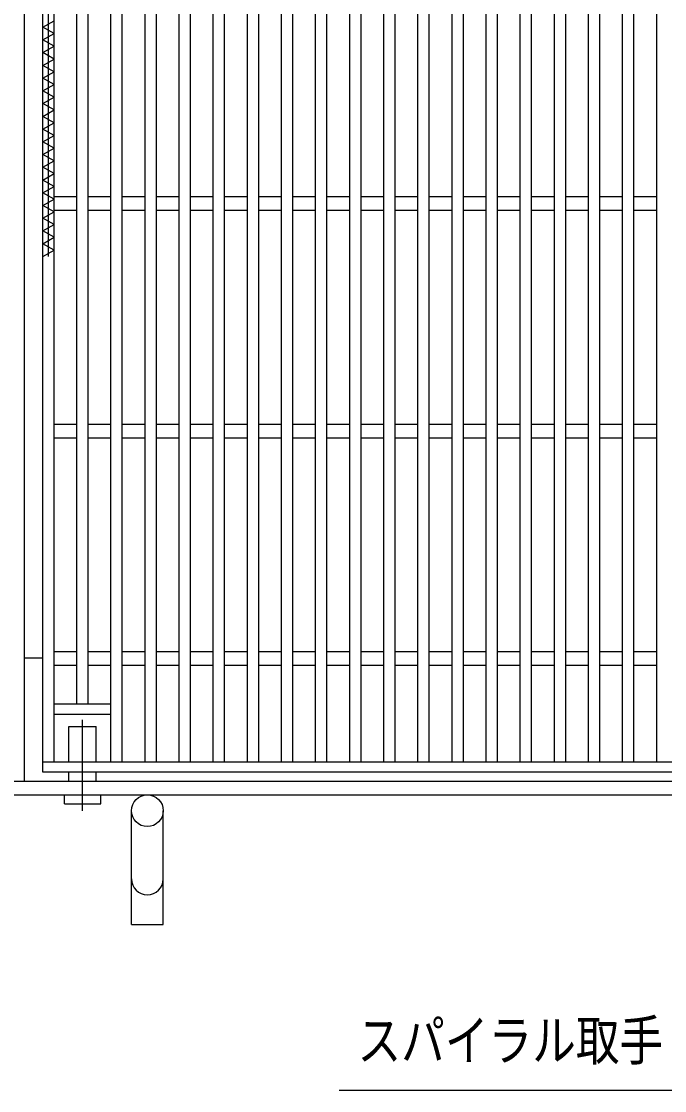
# Model space of a CAD drawing. Units: millimetres, scale not verified. Extents: x -1456 to 1389, y -1026 to 839.
# Drawn here: x -992.4 to -709.5, y -233.6 to 236.5 of the extents above; entities that cross this region are included whole.
import ezdxf
from ezdxf.enums import TextEntityAlignment as Align

# ---------------------------------------------------------------- set-up
doc = ezdxf.new("R2010")
doc.units = ezdxf.units.MM
doc.header["$LTSCALE"] = 8
doc.linetypes.add('LONG_DASHED_DOTTED', pattern=[15.25, 12, -1.5, 0.25, -1.5])
for name, color, linetype, lineweight in [('16', 3, 'Continuous', 25), ('19', 6, 'Continuous', 25), ('22', 4, 'Continuous', 25)]:
    doc.layers.add(name, color=color, linetype=linetype, lineweight=lineweight)
doc.styles.add('ＭＳ ゴシック', font='')
doc.styles.get('ＭＳ ゴシック').set_extended_font_data('MS Gothic')

msp = doc.modelspace()

# ---------------------------------------------------------------- linework, layer by layer
at = {"layer": '16'}
for p, q in [((-983, -89.016), (-983, 401.984)), ((-980.5, 133.184), (-980.5, 401.984)), ((-978, -89.016), (-978, 401.984)), ((-953, -89.016), (-953, 401.984)), ((-948, -89.016), (-948, 401.984)), ((-938, -89.016), (-938, 401.984)), ((-933, -89.016), (-933, 401.984)), ((-923, -89.016), (-923, 401.984)), ((-918, -89.016), (-918, 401.984)), ((-908, -89.016), (-908, 401.984)), ((-903, -89.016), (-903, 401.984)), ((-893, -89.016), (-893, 401.984)), ((-888, -89.016), (-888, 401.984)), ((-878, -89.016), (-878, 401.984)), ((-873, -89.016), (-873, 401.984)), ((-863, -89.016), (-863, 401.984)), ((-858, -89.016), (-858, 401.984)), ((-848, -89.016), (-848, 401.984)), ((-843, -89.016), (-843, 401.984)), ((-833, -89.016), (-833, 401.984)), ((-828, -89.016), (-828, 401.984)), ((-818, -89.016), (-818, 401.984)), ((-813, -89.016), (-813, 401.984)), ((-803, -89.016), (-803, 401.984)), ((-798, -89.016), (-798, 401.984)), ((-788, -89.016), (-788, 401.984)), ((-783, -89.016), (-783, 401.984)), ((-773, -89.016), (-773, 401.984)), ((-768, -89.016), (-768, 401.984)), ((-758, -89.016), (-758, 401.984)), ((-753, -89.016), (-753, 401.984)), ((-743, -89.016), (-743, 401.984)), ((-738, -89.016), (-738, 401.984)), ((-728, -89.016), (-728, 401.984)), ((-723, -89.016), (-723, 401.984)), ((-713, -89.016), (-713, 401.984)), ((-968, -63.516), (-968, 376.484)), ((-963, -63.516), (-963, 376.484)), ((-983, 233.984), (-978, 236.784)), ((-978, 231.184), (-983, 233.984)), ((-983, 228.384), (-978, 231.184)), ((-978, 225.584), (-983, 228.384)), ((-983, 222.784), (-978, 225.584)), ((-978, 219.984), (-983, 222.784)), ((-983, 217.184), (-978, 219.984)), ((-978, 214.384), (-983, 217.184)), ((-983, 211.584), (-978, 214.384)), ((-978, 208.784), (-983, 211.584)), ((-983, 205.984), (-978, 208.784)), ((-978, 203.184), (-983, 205.984)), ((-983, 200.384), (-978, 203.184)), ((-978, 197.584), (-983, 200.384)), ((-983, 194.784), (-978, 197.584)), ((-978, 191.984), (-983, 194.784)), ((-983, 189.184), (-978, 191.984)), ((-978, 186.384), (-983, 189.184)), ((-983, 183.584), (-978, 186.384)), ((-978, 180.784), (-983, 183.584)), ((-983, 177.984), (-978, 180.784)), ((-978, 175.184), (-983, 177.984)), ((-983, 172.384), (-978, 175.184)), ((-978, 169.584), (-983, 172.384)), ((-983, 166.784), (-978, 169.584)), ((-978, 163.984), (-983, 166.784)), ((-983, 161.184), (-978, 163.984)), ((-978, 158.384), (-983, 161.184)), ((-983, 155.584), (-978, 158.384)), ((-978, 152.784), (-983, 155.584)), ((-978, 159.484), (-968, 159.484)), ((-963, 159.484), (-953, 159.484)), ((-948, 159.484), (-938, 159.484)), ((-933, 159.484), (-923, 159.484)), ((-918, 159.484), (-908, 159.484)), ((-903, 159.484), (-893, 159.484)), ((-888, 159.484), (-878, 159.484)), ((-873, 159.484), (-863, 159.484)), ((-858, 159.484), (-848, 159.484)), ((-843, 159.484), (-833, 159.484)), ((-828, 159.484), (-818, 159.484)), ((-813, 159.484), (-803, 159.484)), ((-798, 159.484), (-788, 159.484)), ((-783, 159.484), (-773, 159.484)), ((-768, 159.484), (-758, 159.484)), ((-753, 159.484), (-743, 159.484)), ((-738, 159.484), (-728, 159.484)), ((-723, 159.484), (-713, 159.484)), ((-983, 149.984), (-978, 152.784)), ((-978, 153.484), (-968, 153.484)), ((-963, 153.484), (-953, 153.484)), ((-948, 153.484), (-938, 153.484)), ((-933, 153.484), (-923, 153.484)), ((-918, 153.484), (-908, 153.484)), ((-903, 153.484), (-893, 153.484)), ((-888, 153.484), (-878, 153.484)), ((-873, 153.484), (-863, 153.484)), ((-858, 153.484), (-848, 153.484)), ((-843, 153.484), (-833, 153.484)), ((-828, 153.484), (-818, 153.484)), ((-813, 153.484), (-803, 153.484)), ((-798, 153.484), (-788, 153.484)), ((-783, 153.484), (-773, 153.484)), ((-768, 153.484), (-758, 153.484)), ((-753, 153.484), (-743, 153.484)), ((-738, 153.484), (-728, 153.484)), ((-723, 153.484), (-713, 153.484)), ((-978, 147.184), (-983, 149.984)), ((-983, 144.384), (-978, 147.184)), ((-978, 141.584), (-983, 144.384)), ((-983, 138.784), (-978, 141.584)), ((-978, 135.984), (-983, 138.784)), ((-983, 133.184), (-978, 135.984)), ((-978, 59.484), (-968, 59.484)), ((-963, 59.484), (-953, 59.484)), ((-948, 59.484), (-938, 59.484)), ((-933, 59.484), (-923, 59.484)), ((-918, 59.484), (-908, 59.484)), ((-903, 59.484), (-893, 59.484)), ((-888, 59.484), (-878, 59.484)), ((-873, 59.484), (-863, 59.484)), ((-858, 59.484), (-848, 59.484)), ((-843, 59.484), (-833, 59.484)), ((-828, 59.484), (-818, 59.484)), ((-813, 59.484), (-803, 59.484)), ((-798, 59.484), (-788, 59.484)), ((-783, 59.484), (-773, 59.484)), ((-768, 59.484), (-758, 59.484)), ((-753, 59.484), (-743, 59.484)), ((-738, 59.484), (-728, 59.484)), ((-723, 59.484), (-713, 59.484)), ((-978, 53.484), (-968, 53.484)), ((-963, 53.484), (-953, 53.484)), ((-948, 53.484), (-938, 53.484)), ((-933, 53.484), (-923, 53.484)), ((-918, 53.484), (-908, 53.484)), ((-903, 53.484), (-893, 53.484)), ((-888, 53.484), (-878, 53.484)), ((-873, 53.484), (-863, 53.484)), ((-858, 53.484), (-848, 53.484)), ((-843, 53.484), (-833, 53.484)), ((-828, 53.484), (-818, 53.484)), ((-813, 53.484), (-803, 53.484)), ((-798, 53.484), (-788, 53.484)), ((-783, 53.484), (-773, 53.484)), ((-768, 53.484), (-758, 53.484)), ((-753, 53.484), (-743, 53.484)), ((-738, 53.484), (-728, 53.484)), ((-723, 53.484), (-713, 53.484)), ((-978, -40.516), (-968, -40.516)), ((-963, -40.516), (-953, -40.516)), ((-948, -40.516), (-938, -40.516)), ((-933, -40.516), (-923, -40.516)), ((-918, -40.516), (-908, -40.516)), ((-903, -40.516), (-893, -40.516)), ((-888, -40.516), (-878, -40.516)), ((-873, -40.516), (-863, -40.516)), ((-858, -40.516), (-848, -40.516)), ((-843, -40.516), (-833, -40.516)), ((-828, -40.516), (-818, -40.516)), ((-813, -40.516), (-803, -40.516)), ((-798, -40.516), (-788, -40.516)), ((-783, -40.516), (-773, -40.516)), ((-768, -40.516), (-758, -40.516)), ((-753, -40.516), (-743, -40.516)), ((-738, -40.516), (-728, -40.516)), ((-723, -40.516), (-713, -40.516)), ((-978, -46.516), (-968, -46.516)), ((-963, -46.516), (-953, -46.516)), ((-948, -46.516), (-938, -46.516)), ((-933, -46.516), (-923, -46.516)), ((-918, -46.516), (-908, -46.516)), ((-903, -46.516), (-893, -46.516)), ((-888, -46.516), (-878, -46.516)), ((-873, -46.516), (-863, -46.516)), ((-858, -46.516), (-848, -46.516)), ((-843, -46.516), (-833, -46.516)), ((-828, -46.516), (-818, -46.516)), ((-813, -46.516), (-803, -46.516)), ((-798, -46.516), (-788, -46.516)), ((-783, -46.516), (-773, -46.516)), ((-768, -46.516), (-758, -46.516)), ((-753, -46.516), (-743, -46.516)), ((-738, -46.516), (-728, -46.516)), ((-723, -46.516), (-713, -46.516)), ((-978, -63.516), (-953, -63.516)), ((-978, -68.016), (-978, -63.516)), ((-968, -63.516), (-963, -63.516)), ((-953, -68.016), (-953, -63.516)), ((-978, -68.016), (-953, -68.016)), ((-983, -89.016), (-483, -89.016)), ((-983, -93.516), (-983, -89.016)), ((-983, -89.016), (-978, -89.016)), ((-953, -89.016), (-948, -89.016)), ((-938, -89.016), (-933, -89.016)), ((-923, -89.016), (-918, -89.016)), ((-908, -89.016), (-903, -89.016)), ((-893, -89.016), (-888, -89.016)), ((-878, -89.016), (-873, -89.016)), ((-863, -89.016), (-858, -89.016)), ((-848, -89.016), (-843, -89.016)), ((-833, -89.016), (-828, -89.016)), ((-818, -89.016), (-813, -89.016)), ((-803, -89.016), (-798, -89.016)), ((-788, -89.016), (-783, -89.016)), ((-773, -89.016), (-768, -89.016)), ((-758, -89.016), (-753, -89.016)), ((-743, -89.016), (-738, -89.016)), ((-728, -89.016), (-723, -89.016)), ((-713, -89.016), (-708, -89.016)), ((-483, -93.516), (-983, -93.516))]:
    msp.add_line(p, q, dxfattribs=at)
at = {"layer": '19'}
for p, q in [((-991, -97.516), (-991, 410.484)), ((-983, -43.516), (-991, -43.516)), ((-971.5, -89.016), (-971.5, -73.516)), ((-971.5, -73.516), (-959.5, -73.516)), ((-959.5, -89.016), (-959.5, -73.516)), ((-971.5, -97.516), (-971.5, -93.516)), ((-959.5, -97.516), (-959.5, -93.516)), ((-997, -97.516), (-469, -97.516)), ((-997, -103.516), (-469, -103.516)), ((-973.5, -107.516), (-973.5, -103.516)), ((-973.5, -107.516), (-957.5, -107.516)), ((-957.5, -107.516), (-957.5, -103.516)), ((-944, -160.516), (-944, -110.516)), ((-930, -160.516), (-930, -110.516)), ((-944, -160.516), (-930, -160.516))]:
    msp.add_line(p, q, dxfattribs=at)
at = {"layer": '19', "linetype": 'LONG_DASHED_DOTTED'}
msp.add_line((-965.5, -110.516), (-965.5, -70.516), dxfattribs=at)
at = {"layer": '19'}
msp.add_circle((-937, -110.516), 7, dxfattribs=at)
msp.add_arc((-937, -140.516), 7, 180, 0, dxfattribs=at)
at = {"layer": '22'}
msp.add_lwpolyline([(-575, 124.543), (-702.187, -233.601), (-852.587, -233.601)], dxfattribs=at)

# ---------------------------------------------------------------- texts
at = {"layer": '22', "style": 'ＭＳ ゴシック', "width": 0.8}
msp.add_text('スパイラル取手', height=17.6, dxfattribs=at).set_placement((-844.587, -225.601), align=Align.BOTTOM_LEFT)

doc.saveas('drawing.dxf')
